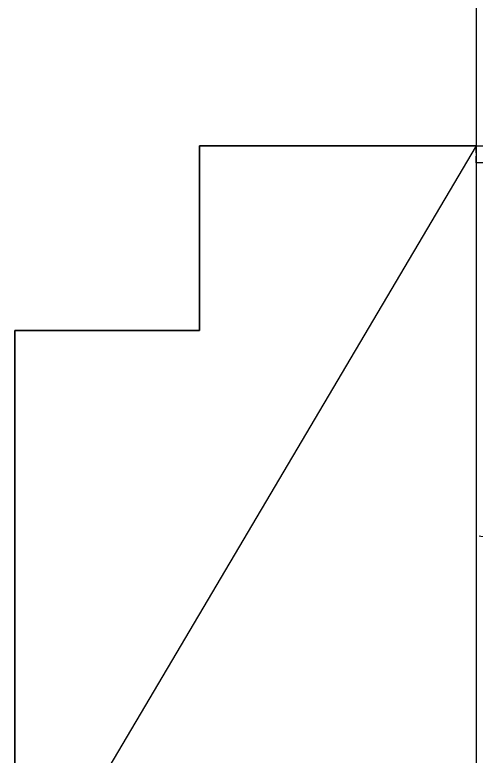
# Model space of a CAD drawing. Header units: millimetres. Extents: x -551172 to 232469, y -3435 to 261611.
# Drawn here: x 37541 to 38091, y 100918 to 101802 of the extents above; entities that cross this region are included whole.
import ezdxf

# ---------------------------------------------------------------- set-up
doc = ezdxf.new("R2010")
doc.units = ezdxf.units.MM
doc.header["$LTSCALE"] = 10
doc.linetypes.add('DH-HID2', pattern=[1.2, 0.8, -0.4])
for name, color, linetype in [('06-FUR', 6, 'Continuous'), ('FU-FURM', 251, 'DH-HID2'), ('도면층2', 2, 'Continuous')]:
    doc.layers.add(name, color=color, linetype=linetype)

msp = doc.modelspace()

# ---------------------------------------------------------------- linework, layer by layer
at = {"layer": '06-FUR'}
for p, q in [((38091.38, 101645.3), (38091.38, 101625.3)), ((38091.38, 101645.3), (38091.38, 100715.3)), ((38091.38, 101425.3), (38091.38, 100715.3))]:
    msp.add_line(p, q, dxfattribs=at)
msp.add_lwpolyline([(38091.38, 101645.3), (38091.38, 100715.3), (37541.38, 100715.3), (37541.38, 101425.3), (37761.38, 101425.3), (37761.38, 101645.3), (38091.38, 101645.3), (37541.38, 100715.3)], dxfattribs=at)
at = {"layer": 'FU-FURM'}
msp.add_lwpolyline([(38091.38, 101625.3), (38091.38, 101645.3), (38556.38, 101645.3), (38556.38, 101625.3)], close=True, dxfattribs=at)
msp.add_arc((38046.38, 100667.83), 514.44, 7.53634, 84.98175, dxfattribs=at)
at = {"layer": '도면층2'}
for p, q in [((38091.38, 101855.3), (38091.38, 101645.3)), ((38091.38, 101645.3), (37761.38, 101645.3)), ((37761.38, 101645.3), (37761.38, 101425.3)), ((37541.38, 101425.3), (37541.38, 100685.3)), ((37761.38, 101425.3), (37541.38, 101425.3))]:
    msp.add_line(p, q, dxfattribs=at)

doc.saveas('drawing.dxf')
